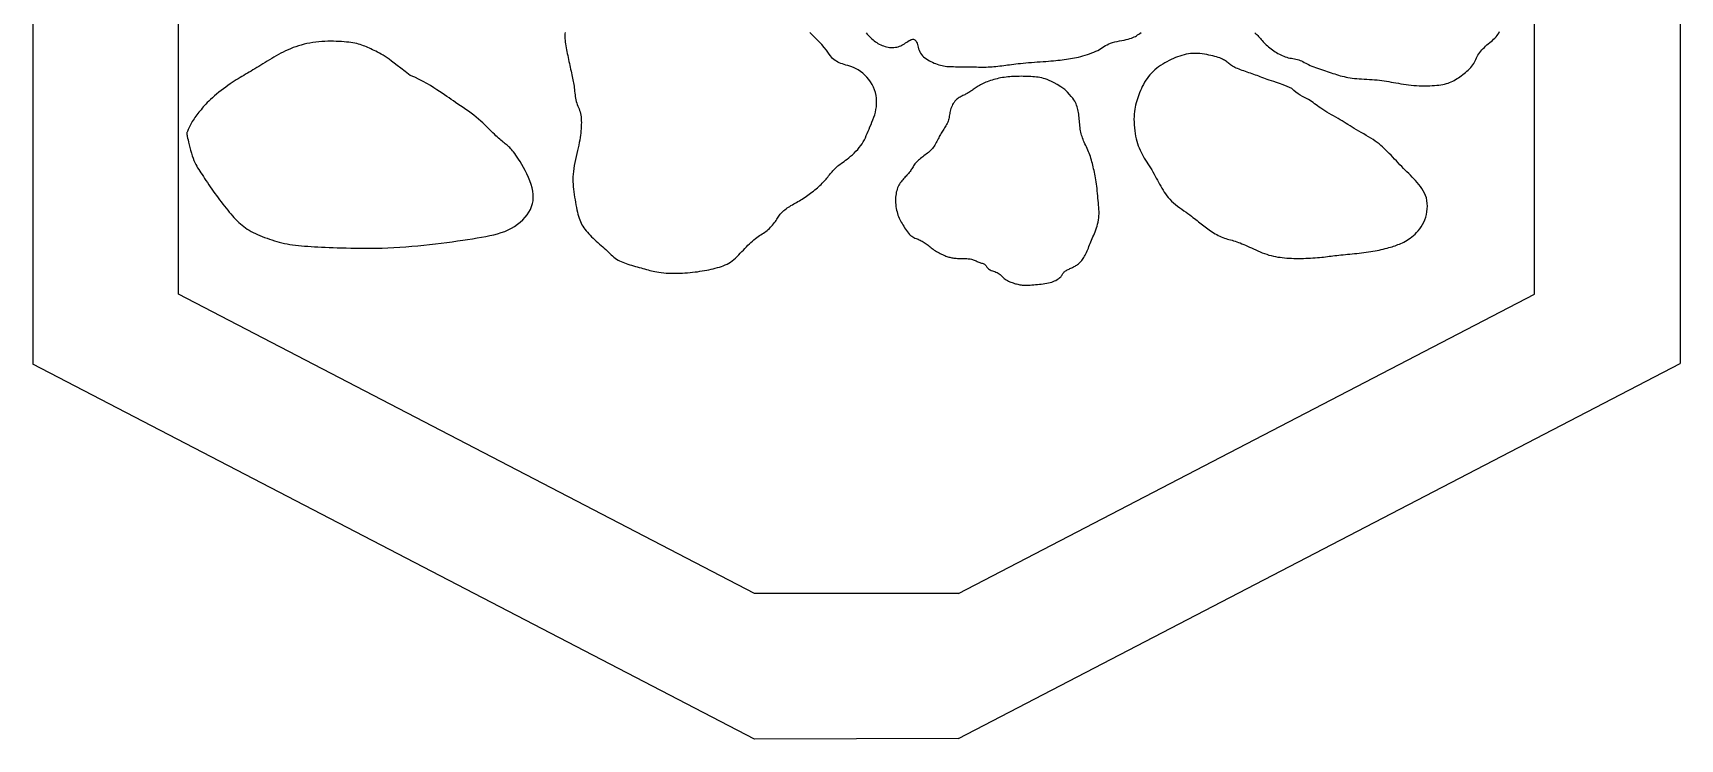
# Model space of a CAD drawing. Header units: inches. Extents: x 11 to 68, y 11 to 126.
# Drawn here: x 11.4 to 68, y 10.7 to 35 of the extents above; entities that cross this region are included whole.
import ezdxf

# ---------------------------------------------------------------- set-up
doc = ezdxf.new("R2010")
doc.units = ezdxf.units.IN
doc.header["$MEASUREMENT"] = 0

msp = doc.modelspace()

# ---------------------------------------------------------------- linework, layer by layer
for p, q in [((11.407, 126.012), (11.407, 23.607)), ((16.407, 26.012), (16.407, 126.012)), ((62.98, 26.012), (62.98, 126.012)), ((67.98, 126.012), (67.98, 23.632)), ((36.194, 15.723), (16.407, 26.012)), ((43.194, 15.723), (62.98, 26.012)), ((36.194, 10.718), (11.407, 23.607)), ((43.194, 10.743), (67.98, 23.632)), ((43.194, 15.723), (36.194, 15.723)), ((43.194, 10.743), (36.194, 10.718))]:
    msp.add_line(p, q)
for points in [[(24.359, 33.539), (24.187, 33.669), (24.041, 33.781), (23.916, 33.878), (23.81, 33.961), (23.72, 34.031), (23.64, 34.092), (23.569, 34.145), (23.502, 34.191), (23.436, 34.233), (23.372, 34.271), (23.309, 34.306), (23.247, 34.338), (23.187, 34.367), (23.128, 34.395), (23.071, 34.421), (23.016, 34.446), (22.963, 34.47), (22.911, 34.494), (22.859, 34.516), (22.808, 34.538), (22.756, 34.559), (22.703, 34.579), (22.647, 34.597), (22.59, 34.614), (22.529, 34.63), (22.465, 34.644), (22.397, 34.656), (22.327, 34.667), (22.252, 34.677), (22.174, 34.685), (22.093, 34.693), (22.007, 34.699), (21.918, 34.704), (21.825, 34.708), (21.73, 34.71), (21.632, 34.711), (21.532, 34.709), (21.431, 34.706), (21.329, 34.7), (21.226, 34.691), (21.123, 34.68), (21.02, 34.666), (20.919, 34.649), (20.818, 34.63), (20.719, 34.607), (20.621, 34.582), (20.526, 34.555), (20.433, 34.524), (20.343, 34.491), (20.255, 34.456), (20.169, 34.419), (20.086, 34.379), (20.004, 34.338), (19.923, 34.296), (19.843, 34.252), (19.764, 34.207), (19.685, 34.162), (19.607, 34.116), (19.53, 34.07), (19.454, 34.024), (19.379, 33.979), (19.305, 33.934), (19.233, 33.89), (19.163, 33.847), (19.095, 33.805), (19.029, 33.765), (18.964, 33.726), (18.9, 33.687), (18.837, 33.649), (18.775, 33.612), (18.713, 33.574), (18.65, 33.537), (18.587, 33.5), (18.523, 33.462), (18.458, 33.422), (18.392, 33.382), (18.324, 33.339), (18.254, 33.293), (18.182, 33.245), (18.107, 33.193), (18.03, 33.138), (17.951, 33.079), (17.871, 33.018), (17.792, 32.956), (17.715, 32.894), (17.64, 32.831), (17.57, 32.77), (17.505, 32.711), (17.446, 32.654), (17.393, 32.6), (17.344, 32.549), (17.3, 32.499), (17.258, 32.451), (17.219, 32.405), (17.182, 32.359), (17.146, 32.314), (17.11, 32.27), (17.075, 32.226), (17.04, 32.183), (17.006, 32.139), (16.973, 32.094), (16.94, 32.049), (16.909, 32.003), (16.88, 31.956), (16.852, 31.907), (16.826, 31.858), (16.802, 31.81), (16.78, 31.764), (16.76, 31.72), (16.742, 31.679), (16.727, 31.643), (16.715, 31.613), (16.705, 31.59), (16.698, 31.57), (16.695, 31.551), (16.694, 31.531), (16.696, 31.507), (16.701, 31.476), (16.709, 31.436), (16.721, 31.383), (16.736, 31.317), (16.754, 31.238), (16.775, 31.151), (16.798, 31.058), (16.823, 30.962), (16.849, 30.867), (16.877, 30.774), (16.906, 30.688), (16.936, 30.61), (16.967, 30.54), (16.998, 30.475), (17.031, 30.415), (17.065, 30.358), (17.101, 30.302), (17.138, 30.246), (17.177, 30.188), (17.217, 30.126), (17.26, 30.061), (17.304, 29.993), (17.35, 29.923), (17.398, 29.851), (17.446, 29.778), (17.497, 29.703), (17.548, 29.629), (17.601, 29.554), (17.654, 29.479), (17.709, 29.405), (17.764, 29.331), (17.819, 29.257), (17.875, 29.185), (17.93, 29.113), (17.986, 29.042), (18.041, 28.973), (18.096, 28.905), (18.15, 28.838), (18.205, 28.774), (18.259, 28.711), (18.313, 28.651), (18.368, 28.592), (18.422, 28.536), (18.477, 28.483), (18.532, 28.433), (18.588, 28.384), (18.646, 28.338), (18.706, 28.294), (18.768, 28.252), (18.832, 28.211), (18.9, 28.172), (18.971, 28.134), (19.046, 28.098), (19.123, 28.063), (19.202, 28.029), (19.283, 27.997), (19.365, 27.966), (19.448, 27.936), (19.532, 27.907), (19.615, 27.879), (19.699, 27.852), (19.784, 27.827), (19.87, 27.803), (19.957, 27.781), (20.045, 27.76), (20.136, 27.742), (20.229, 27.725), (20.324, 27.711), (20.423, 27.698), (20.524, 27.687), (20.628, 27.677), (20.735, 27.669), (20.845, 27.661), (20.959, 27.654), (21.075, 27.648), (21.195, 27.642), (21.319, 27.635), (21.447, 27.63), (21.579, 27.624), (21.717, 27.619), (21.859, 27.614), (22.007, 27.609), (22.162, 27.604), (22.322, 27.6), (22.488, 27.597), (22.661, 27.595), (22.839, 27.594), (23.022, 27.594), (23.21, 27.596), (23.402, 27.601), (23.599, 27.608), (23.8, 27.618), (24.004, 27.631), (24.21, 27.645), (24.417, 27.662), (24.624, 27.681), (24.83, 27.701), (25.033, 27.723), (25.233, 27.746), (25.43, 27.77), (25.621, 27.794), (25.808, 27.819), (25.99, 27.845), (26.167, 27.871), (26.338, 27.897), (26.503, 27.922), (26.662, 27.948), (26.815, 27.974), (26.962, 28), (27.103, 28.028), (27.238, 28.058), (27.369, 28.092), (27.494, 28.13), (27.615, 28.174), (27.731, 28.225), (27.843, 28.282), (27.95, 28.346), (28.051, 28.417), (28.146, 28.493), (28.234, 28.573), (28.314, 28.658), (28.384, 28.747), (28.445, 28.838), (28.496, 28.932), (28.536, 29.029), (28.566, 29.128), (28.585, 29.229), (28.594, 29.334), (28.592, 29.442), (28.579, 29.554), (28.555, 29.669), (28.521, 29.788), (28.478, 29.908), (28.428, 30.029), (28.373, 30.148), (28.315, 30.263), (28.255, 30.374), (28.197, 30.477), (28.14, 30.572), (28.089, 30.656), (28.041, 30.73), (27.996, 30.796), (27.956, 30.854), (27.917, 30.905), (27.881, 30.949), (27.848, 30.989), (27.815, 31.024), (27.784, 31.055), (27.753, 31.084), (27.722, 31.111), (27.691, 31.137), (27.66, 31.162), (27.628, 31.188), (27.594, 31.214), (27.558, 31.243), (27.521, 31.273), (27.481, 31.307), (27.44, 31.342), (27.397, 31.381), (27.351, 31.422), (27.305, 31.465), (27.257, 31.511), (27.207, 31.56), (27.156, 31.612), (27.104, 31.666), (27.048, 31.722), (26.99, 31.781), (26.928, 31.841), (26.862, 31.903), (26.791, 31.967), (26.715, 32.033), (26.632, 32.1), (26.546, 32.167), (26.456, 32.235), (26.364, 32.302), (26.271, 32.368), (26.18, 32.432), (26.091, 32.494), (26.006, 32.552), (25.925, 32.608), (25.848, 32.66), (25.773, 32.711), (25.698, 32.762), (25.622, 32.813), (25.544, 32.866), (25.461, 32.922), (25.373, 32.982), (25.277, 33.046), (25.174, 33.114), (25.062, 33.185), (24.941, 33.257), (24.811, 33.33), (24.671, 33.402), (24.521, 33.472), (24.359, 33.539)], [(29.688, 35.016), (29.681, 34.968), (29.677, 34.916), (29.677, 34.86), (29.68, 34.802), (29.686, 34.742), (29.693, 34.68), (29.702, 34.617), (29.712, 34.553), (29.723, 34.488), (29.735, 34.422), (29.747, 34.356), (29.76, 34.289), (29.774, 34.221), (29.788, 34.154), (29.802, 34.086), (29.816, 34.018), (29.831, 33.95), (29.845, 33.883), (29.86, 33.816), (29.874, 33.75), (29.888, 33.686), (29.902, 33.623), (29.915, 33.562), (29.928, 33.502), (29.94, 33.445), (29.951, 33.388), (29.962, 33.333), (29.973, 33.277), (29.982, 33.222), (29.991, 33.165), (29.999, 33.108), (30.006, 33.05), (30.013, 32.99), (30.019, 32.931), (30.027, 32.871), (30.035, 32.811), (30.044, 32.752), (30.056, 32.695), (30.07, 32.64), (30.086, 32.586), (30.104, 32.535), (30.124, 32.484), (30.144, 32.434), (30.164, 32.384), (30.182, 32.332), (30.199, 32.28), (30.214, 32.225), (30.225, 32.167), (30.234, 32.107), (30.239, 32.045), (30.242, 31.98), (30.243, 31.914), (30.242, 31.845), (30.239, 31.775), (30.234, 31.703), (30.228, 31.63), (30.22, 31.555), (30.211, 31.477), (30.2, 31.398), (30.187, 31.315), (30.172, 31.23), (30.155, 31.14), (30.135, 31.047), (30.114, 30.95), (30.091, 30.849), (30.067, 30.746), (30.043, 30.642), (30.021, 30.538), (30, 30.435), (29.983, 30.334), (29.969, 30.236), (29.96, 30.142), (29.954, 30.052), (29.953, 29.964), (29.955, 29.877), (29.96, 29.792), (29.967, 29.706), (29.976, 29.621), (29.987, 29.533), (29.999, 29.444), (30.013, 29.354), (30.027, 29.263), (30.042, 29.173), (30.058, 29.084), (30.075, 28.998), (30.092, 28.916), (30.11, 28.838), (30.128, 28.765), (30.146, 28.697), (30.166, 28.633), (30.188, 28.572), (30.211, 28.514), (30.237, 28.459), (30.265, 28.405), (30.296, 28.352), (30.331, 28.299), (30.368, 28.246), (30.409, 28.194), (30.453, 28.142), (30.498, 28.09), (30.547, 28.039), (30.597, 27.988), (30.649, 27.937), (30.702, 27.886), (30.757, 27.836), (30.812, 27.787), (30.867, 27.738), (30.922, 27.689), (30.976, 27.641), (31.029, 27.593), (31.08, 27.546), (31.129, 27.5), (31.176, 27.455), (31.222, 27.411), (31.268, 27.369), (31.313, 27.328), (31.359, 27.29), (31.406, 27.253), (31.454, 27.22), (31.505, 27.189), (31.557, 27.161), (31.611, 27.135), (31.667, 27.111), (31.725, 27.089), (31.784, 27.068), (31.845, 27.048), (31.907, 27.028), (31.971, 27.009), (32.036, 26.991), (32.101, 26.972), (32.166, 26.954), (32.23, 26.936), (32.294, 26.919), (32.356, 26.901), (32.417, 26.884), (32.476, 26.867), (32.533, 26.85), (32.59, 26.834), (32.649, 26.819), (32.709, 26.804), (32.772, 26.791), (32.839, 26.778), (32.91, 26.767), (32.988, 26.757), (33.071, 26.749), (33.157, 26.743), (33.247, 26.738), (33.339, 26.735), (33.433, 26.733), (33.527, 26.733), (33.62, 26.735), (33.712, 26.739), (33.802, 26.744), (33.891, 26.75), (33.978, 26.758), (34.064, 26.767), (34.148, 26.778), (34.231, 26.789), (34.312, 26.801), (34.392, 26.813), (34.471, 26.827), (34.549, 26.841), (34.625, 26.856), (34.699, 26.872), (34.773, 26.889), (34.845, 26.907), (34.915, 26.927), (34.984, 26.947), (35.052, 26.969), (35.118, 26.994), (35.183, 27.02), (35.247, 27.05), (35.309, 27.083), (35.369, 27.12), (35.428, 27.161), (35.485, 27.206), (35.541, 27.256), (35.595, 27.308), (35.649, 27.363), (35.702, 27.42), (35.755, 27.477), (35.807, 27.534), (35.859, 27.59), (35.912, 27.645), (35.964, 27.697), (36.017, 27.748), (36.069, 27.797), (36.12, 27.842), (36.171, 27.886), (36.221, 27.926), (36.27, 27.963), (36.318, 27.997), (36.365, 28.029), (36.411, 28.059), (36.455, 28.087), (36.499, 28.115), (36.542, 28.144), (36.584, 28.174), (36.625, 28.205), (36.665, 28.24), (36.704, 28.276), (36.742, 28.314), (36.779, 28.353), (36.814, 28.393), (36.847, 28.433), (36.878, 28.474), (36.907, 28.513), (36.933, 28.551), (36.958, 28.589), (36.982, 28.625), (37.005, 28.66), (37.028, 28.695), (37.051, 28.729), (37.077, 28.762), (37.104, 28.795), (37.133, 28.827), (37.165, 28.858), (37.199, 28.889), (37.236, 28.92), (37.274, 28.95), (37.314, 28.979), (37.356, 29.007), (37.399, 29.035), (37.444, 29.062), (37.49, 29.089), (37.537, 29.116), (37.585, 29.142), (37.633, 29.169), (37.682, 29.196), (37.731, 29.225), (37.78, 29.254), (37.828, 29.284), (37.877, 29.315), (37.926, 29.347), (37.974, 29.381), (38.022, 29.415), (38.07, 29.45), (38.118, 29.487), (38.165, 29.523), (38.213, 29.561), (38.26, 29.599), (38.306, 29.637), (38.351, 29.676), (38.395, 29.714), (38.437, 29.752), (38.478, 29.79), (38.516, 29.828), (38.552, 29.865), (38.586, 29.901), (38.619, 29.937), (38.649, 29.972), (38.679, 30.008), (38.708, 30.043), (38.737, 30.079), (38.765, 30.114), (38.794, 30.15), (38.823, 30.186), (38.853, 30.222), (38.883, 30.258), (38.914, 30.293), (38.947, 30.327), (38.98, 30.36), (39.015, 30.392), (39.051, 30.423), (39.089, 30.453), (39.129, 30.482), (39.172, 30.513), (39.217, 30.545), (39.265, 30.58), (39.316, 30.618), (39.371, 30.659), (39.429, 30.706), (39.49, 30.756), (39.552, 30.811), (39.615, 30.868), (39.676, 30.929), (39.735, 30.991), (39.791, 31.056), (39.842, 31.122), (39.887, 31.189), (39.928, 31.257), (39.965, 31.326), (39.999, 31.396), (40.03, 31.468), (40.061, 31.541), (40.092, 31.615), (40.124, 31.691), (40.157, 31.768), (40.192, 31.847), (40.226, 31.928), (40.259, 32.011), (40.29, 32.096), (40.319, 32.184), (40.343, 32.273), (40.362, 32.365), (40.376, 32.46), (40.383, 32.557), (40.384, 32.654), (40.378, 32.753), (40.364, 32.851), (40.343, 32.948), (40.313, 33.044), (40.275, 33.137), (40.229, 33.228), (40.175, 33.315), (40.114, 33.398), (40.048, 33.476), (39.979, 33.548), (39.906, 33.614), (39.831, 33.672), (39.756, 33.723), (39.682, 33.765), (39.608, 33.801), (39.536, 33.83), (39.466, 33.854), (39.398, 33.875), (39.332, 33.894), (39.269, 33.912), (39.209, 33.93), (39.153, 33.95), (39.1, 33.971), (39.049, 33.995), (39.002, 34.022), (38.957, 34.052), (38.915, 34.086), (38.875, 34.124), (38.836, 34.166), (38.799, 34.214), (38.76, 34.269), (38.714, 34.333), (38.658, 34.407), (38.588, 34.495), (38.5, 34.597), (38.39, 34.716), (38.254, 34.854), (38.09, 35.011)], [(40.023, 35), (40.064, 34.954), (40.105, 34.911), (40.145, 34.87), (40.185, 34.83), (40.225, 34.793), (40.265, 34.758), (40.305, 34.724), (40.345, 34.693), (40.387, 34.664), (40.431, 34.636), (40.476, 34.611), (40.524, 34.588), (40.573, 34.568), (40.623, 34.549), (40.675, 34.533), (40.727, 34.52), (40.779, 34.51), (40.831, 34.502), (40.882, 34.497), (40.932, 34.496), (40.981, 34.498), (41.029, 34.503), (41.076, 34.511), (41.122, 34.522), (41.167, 34.537), (41.211, 34.555), (41.255, 34.576), (41.298, 34.6), (41.34, 34.627), (41.381, 34.654), (41.422, 34.682), (41.46, 34.708), (41.497, 34.732), (41.533, 34.752), (41.566, 34.767), (41.598, 34.777), (41.627, 34.78), (41.654, 34.778), (41.679, 34.77), (41.702, 34.756), (41.723, 34.737), (41.741, 34.711), (41.758, 34.679), (41.772, 34.641), (41.784, 34.598), (41.797, 34.552), (41.81, 34.503), (41.825, 34.453), (41.843, 34.402), (41.865, 34.352), (41.891, 34.303), (41.923, 34.258), (41.959, 34.215), (42, 34.176), (42.045, 34.138), (42.093, 34.104), (42.144, 34.071), (42.196, 34.041), (42.249, 34.013), (42.303, 33.987), (42.357, 33.963), (42.411, 33.941), (42.466, 33.921), (42.521, 33.903), (42.576, 33.888), (42.631, 33.875), (42.686, 33.864), (42.741, 33.855), (42.796, 33.849), (42.851, 33.844), (42.908, 33.841), (42.967, 33.839), (43.027, 33.838), (43.091, 33.837), (43.156, 33.836), (43.226, 33.836), (43.297, 33.835), (43.371, 33.834), (43.446, 33.833), (43.521, 33.832), (43.597, 33.83), (43.672, 33.829), (43.745, 33.828), (43.816, 33.827), (43.886, 33.826), (43.954, 33.825), (44.021, 33.825), (44.087, 33.825), (44.152, 33.826), (44.218, 33.828), (44.283, 33.831), (44.349, 33.835), (44.415, 33.841), (44.482, 33.847), (44.549, 33.854), (44.616, 33.861), (44.683, 33.87), (44.75, 33.878), (44.818, 33.887), (44.885, 33.896), (44.954, 33.905), (45.023, 33.915), (45.095, 33.924), (45.169, 33.933), (45.247, 33.942), (45.329, 33.951), (45.415, 33.959), (45.507, 33.968), (45.603, 33.976), (45.701, 33.983), (45.802, 33.991), (45.903, 33.999), (46.003, 34.006), (46.101, 34.013), (46.196, 34.02), (46.287, 34.028), (46.373, 34.035), (46.456, 34.042), (46.536, 34.05), (46.613, 34.058), (46.687, 34.066), (46.76, 34.074), (46.831, 34.083), (46.901, 34.093), (46.971, 34.103), (47.04, 34.113), (47.109, 34.125), (47.179, 34.138), (47.249, 34.153), (47.321, 34.169), (47.395, 34.188), (47.471, 34.208), (47.547, 34.23), (47.624, 34.254), (47.7, 34.28), (47.775, 34.308), (47.846, 34.336), (47.914, 34.366), (47.978, 34.398), (48.036, 34.43), (48.091, 34.463), (48.142, 34.496), (48.194, 34.528), (48.245, 34.56), (48.3, 34.59), (48.358, 34.618), (48.421, 34.643), (48.492, 34.666), (48.567, 34.686), (48.646, 34.705), (48.726, 34.721), (48.806, 34.737), (48.883, 34.753), (48.957, 34.768), (49.024, 34.784), (49.085, 34.801), (49.138, 34.819), (49.186, 34.838), (49.23, 34.858), (49.271, 34.88), (49.309, 34.903), (49.348, 34.927), (49.386, 34.953), (49.426, 34.98), (49.468, 35.009)], [(53.379, 35.001), (53.412, 34.969), (53.444, 34.938), (53.475, 34.907), (53.505, 34.874), (53.535, 34.84), (53.565, 34.805), (53.596, 34.769), (53.627, 34.733), (53.659, 34.697), (53.693, 34.66), (53.729, 34.623), (53.767, 34.587), (53.806, 34.552), (53.847, 34.517), (53.89, 34.483), (53.934, 34.449), (53.979, 34.417), (54.026, 34.384), (54.073, 34.353), (54.12, 34.323), (54.168, 34.294), (54.217, 34.266), (54.266, 34.24), (54.317, 34.217), (54.367, 34.195), (54.419, 34.176), (54.471, 34.16), (54.524, 34.146), (54.577, 34.135), (54.631, 34.126), (54.684, 34.117), (54.736, 34.108), (54.788, 34.098), (54.839, 34.086), (54.888, 34.072), (54.936, 34.054), (54.982, 34.034), (55.029, 34.011), (55.075, 33.986), (55.123, 33.961), (55.172, 33.934), (55.224, 33.908), (55.278, 33.882), (55.337, 33.856), (55.398, 33.832), (55.462, 33.808), (55.528, 33.785), (55.595, 33.762), (55.663, 33.739), (55.731, 33.717), (55.798, 33.695), (55.864, 33.672), (55.929, 33.65), (55.993, 33.628), (56.057, 33.607), (56.12, 33.586), (56.183, 33.566), (56.247, 33.546), (56.31, 33.528), (56.375, 33.511), (56.44, 33.495), (56.507, 33.48), (56.575, 33.467), (56.646, 33.455), (56.719, 33.444), (56.795, 33.435), (56.874, 33.427), (56.957, 33.42), (57.043, 33.415), (57.131, 33.41), (57.22, 33.406), (57.31, 33.401), (57.4, 33.396), (57.488, 33.39), (57.575, 33.382), (57.659, 33.373), (57.741, 33.362), (57.821, 33.35), (57.901, 33.337), (57.98, 33.323), (58.06, 33.309), (58.14, 33.294), (58.222, 33.28), (58.306, 33.265), (58.392, 33.251), (58.479, 33.237), (58.568, 33.224), (58.658, 33.212), (58.748, 33.202), (58.84, 33.193), (58.931, 33.187), (59.023, 33.182), (59.114, 33.179), (59.205, 33.178), (59.294, 33.179), (59.381, 33.181), (59.465, 33.185), (59.546, 33.191), (59.623, 33.198), (59.696, 33.206), (59.766, 33.216), (59.831, 33.228), (59.894, 33.241), (59.953, 33.256), (60.011, 33.273), (60.066, 33.293), (60.119, 33.315), (60.171, 33.339), (60.222, 33.365), (60.272, 33.394), (60.321, 33.425), (60.37, 33.457), (60.419, 33.492), (60.467, 33.527), (60.516, 33.564), (60.564, 33.602), (60.612, 33.64), (60.66, 33.68), (60.706, 33.721), (60.75, 33.763), (60.791, 33.807), (60.829, 33.851), (60.863, 33.897), (60.893, 33.943), (60.919, 33.991), (60.944, 34.039), (60.967, 34.088), (60.989, 34.136), (61.013, 34.185), (61.038, 34.233), (61.067, 34.28), (61.099, 34.326), (61.135, 34.372), (61.173, 34.416), (61.215, 34.46), (61.258, 34.502), (61.303, 34.544), (61.349, 34.585), (61.395, 34.625), (61.442, 34.664), (61.489, 34.703), (61.534, 34.742), (61.578, 34.782), (61.62, 34.822), (61.659, 34.863), (61.695, 34.905), (61.727, 34.949), (61.755, 34.995), (61.779, 35.043)], [(54.641, 33.088), (54.482, 33.153), (54.343, 33.208), (54.222, 33.254), (54.117, 33.293), (54.025, 33.325), (53.944, 33.353), (53.87, 33.377), (53.803, 33.4), (53.739, 33.422), (53.679, 33.444), (53.62, 33.466), (53.563, 33.487), (53.508, 33.508), (53.452, 33.529), (53.397, 33.55), (53.341, 33.57), (53.284, 33.591), (53.226, 33.611), (53.167, 33.631), (53.109, 33.651), (53.051, 33.671), (52.994, 33.691), (52.938, 33.71), (52.884, 33.73), (52.833, 33.75), (52.784, 33.77), (52.737, 33.79), (52.693, 33.81), (52.651, 33.83), (52.612, 33.851), (52.576, 33.873), (52.542, 33.895), (52.511, 33.918), (52.482, 33.941), (52.454, 33.964), (52.426, 33.988), (52.397, 34.011), (52.367, 34.034), (52.335, 34.056), (52.299, 34.077), (52.26, 34.098), (52.216, 34.118), (52.168, 34.137), (52.117, 34.155), (52.061, 34.172), (52.001, 34.189), (51.937, 34.205), (51.869, 34.221), (51.797, 34.237), (51.723, 34.252), (51.645, 34.265), (51.566, 34.276), (51.486, 34.285), (51.405, 34.292), (51.325, 34.294), (51.246, 34.293), (51.168, 34.288), (51.092, 34.278), (51.017, 34.265), (50.943, 34.247), (50.87, 34.227), (50.797, 34.203), (50.724, 34.177), (50.65, 34.148), (50.576, 34.116), (50.502, 34.083), (50.428, 34.046), (50.354, 34.008), (50.281, 33.968), (50.21, 33.925), (50.14, 33.879), (50.072, 33.832), (50.007, 33.782), (49.944, 33.73), (49.884, 33.675), (49.827, 33.619), (49.773, 33.56), (49.721, 33.498), (49.673, 33.435), (49.628, 33.369), (49.586, 33.3), (49.547, 33.23), (49.511, 33.159), (49.478, 33.087), (49.446, 33.014), (49.417, 32.941), (49.39, 32.869), (49.364, 32.798), (49.34, 32.729), (49.317, 32.659), (49.296, 32.59), (49.278, 32.519), (49.261, 32.447), (49.248, 32.371), (49.237, 32.292), (49.229, 32.208), (49.225, 32.12), (49.224, 32.027), (49.226, 31.931), (49.232, 31.833), (49.24, 31.735), (49.251, 31.637), (49.265, 31.542), (49.282, 31.449), (49.301, 31.361), (49.322, 31.277), (49.346, 31.197), (49.372, 31.119), (49.401, 31.044), (49.432, 30.972), (49.466, 30.901), (49.501, 30.831), (49.539, 30.763), (49.579, 30.695), (49.62, 30.627), (49.663, 30.559), (49.705, 30.492), (49.749, 30.424), (49.791, 30.356), (49.833, 30.287), (49.874, 30.217), (49.914, 30.147), (49.953, 30.076), (49.992, 30.006), (50.03, 29.935), (50.068, 29.865), (50.106, 29.796), (50.144, 29.727), (50.183, 29.66), (50.222, 29.593), (50.263, 29.528), (50.307, 29.464), (50.353, 29.401), (50.403, 29.339), (50.457, 29.278), (50.516, 29.218), (50.581, 29.158), (50.65, 29.1), (50.721, 29.043), (50.795, 28.987), (50.868, 28.933), (50.941, 28.881), (51.011, 28.832), (51.077, 28.784), (51.138, 28.739), (51.195, 28.697), (51.249, 28.656), (51.299, 28.618), (51.347, 28.58), (51.393, 28.543), (51.438, 28.508), (51.483, 28.472), (51.527, 28.436), (51.573, 28.401), (51.619, 28.366), (51.665, 28.33), (51.712, 28.296), (51.76, 28.261), (51.809, 28.227), (51.858, 28.193), (51.909, 28.159), (51.96, 28.127), (52.012, 28.095), (52.065, 28.065), (52.118, 28.036), (52.171, 28.01), (52.224, 27.985), (52.277, 27.964), (52.329, 27.944), (52.382, 27.927), (52.434, 27.912), (52.487, 27.898), (52.54, 27.883), (52.593, 27.869), (52.647, 27.854), (52.702, 27.837), (52.758, 27.818), (52.815, 27.797), (52.873, 27.775), (52.933, 27.75), (52.994, 27.724), (53.058, 27.696), (53.123, 27.666), (53.19, 27.635), (53.26, 27.603), (53.331, 27.57), (53.405, 27.537), (53.479, 27.504), (53.555, 27.472), (53.631, 27.441), (53.707, 27.412), (53.784, 27.386), (53.86, 27.362), (53.936, 27.341), (54.012, 27.323), (54.089, 27.307), (54.165, 27.293), (54.242, 27.282), (54.319, 27.272), (54.397, 27.264), (54.476, 27.257), (54.556, 27.252), (54.636, 27.248), (54.717, 27.246), (54.798, 27.244), (54.88, 27.244), (54.962, 27.245), (55.044, 27.246), (55.126, 27.249), (55.208, 27.252), (55.29, 27.256), (55.37, 27.26), (55.449, 27.265), (55.525, 27.271), (55.599, 27.278), (55.671, 27.285), (55.739, 27.292), (55.805, 27.3), (55.869, 27.308), (55.932, 27.317), (55.995, 27.325), (56.059, 27.333), (56.124, 27.342), (56.191, 27.35), (56.261, 27.357), (56.333, 27.365), (56.408, 27.372), (56.485, 27.379), (56.563, 27.387), (56.642, 27.394), (56.722, 27.402), (56.802, 27.409), (56.883, 27.417), (56.963, 27.426), (57.043, 27.435), (57.122, 27.444), (57.201, 27.455), (57.279, 27.466), (57.356, 27.477), (57.432, 27.49), (57.506, 27.504), (57.579, 27.518), (57.65, 27.533), (57.72, 27.549), (57.787, 27.565), (57.852, 27.582), (57.915, 27.598), (57.975, 27.615), (58.032, 27.631), (58.087, 27.648), (58.14, 27.664), (58.191, 27.682), (58.242, 27.7), (58.292, 27.719), (58.342, 27.739), (58.393, 27.76), (58.444, 27.784), (58.496, 27.809), (58.548, 27.837), (58.602, 27.867), (58.656, 27.901), (58.71, 27.939), (58.765, 27.981), (58.821, 28.027), (58.877, 28.078), (58.933, 28.134), (58.988, 28.195), (59.04, 28.261), (59.09, 28.331), (59.136, 28.407), (59.178, 28.487), (59.215, 28.571), (59.246, 28.661), (59.27, 28.753), (59.287, 28.848), (59.298, 28.945), (59.302, 29.041), (59.298, 29.137), (59.286, 29.231), (59.266, 29.322), (59.238, 29.408), (59.203, 29.491), (59.162, 29.57), (59.115, 29.646), (59.064, 29.718), (59.009, 29.788), (58.952, 29.855), (58.894, 29.92), (58.836, 29.982), (58.777, 30.043), (58.718, 30.103), (58.659, 30.162), (58.6, 30.221), (58.54, 30.281), (58.479, 30.341), (58.419, 30.402), (58.358, 30.466), (58.297, 30.53), (58.236, 30.596), (58.175, 30.661), (58.114, 30.726), (58.054, 30.79), (57.994, 30.852), (57.936, 30.912), (57.878, 30.97), (57.82, 31.025), (57.762, 31.078), (57.702, 31.13), (57.641, 31.18), (57.577, 31.23), (57.51, 31.279), (57.438, 31.328), (57.362, 31.377), (57.283, 31.426), (57.201, 31.475), (57.117, 31.524), (57.033, 31.573), (56.95, 31.621), (56.868, 31.668), (56.79, 31.713), (56.716, 31.758), (56.644, 31.801), (56.575, 31.844), (56.508, 31.886), (56.441, 31.928), (56.373, 31.97), (56.304, 32.012), (56.232, 32.055), (56.158, 32.099), (56.081, 32.143), (56.003, 32.187), (55.926, 32.232), (55.85, 32.277), (55.776, 32.321), (55.707, 32.364), (55.642, 32.406), (55.583, 32.448), (55.529, 32.488), (55.478, 32.527), (55.428, 32.565), (55.378, 32.602), (55.327, 32.639), (55.273, 32.674), (55.214, 32.709), (55.15, 32.744), (55.081, 32.779), (55.009, 32.816), (54.934, 32.857), (54.859, 32.904), (54.784, 32.957), (54.711, 33.017), (54.641, 33.088)], [(46.848, 33.058), (46.707, 33.146), (46.585, 33.219), (46.481, 33.278), (46.391, 33.326), (46.313, 33.363), (46.243, 33.393), (46.179, 33.416), (46.118, 33.434), (46.057, 33.45), (45.995, 33.463), (45.934, 33.473), (45.872, 33.481), (45.809, 33.488), (45.746, 33.493), (45.682, 33.497), (45.618, 33.5), (45.552, 33.503), (45.486, 33.504), (45.42, 33.505), (45.353, 33.506), (45.286, 33.505), (45.22, 33.504), (45.153, 33.502), (45.087, 33.499), (45.022, 33.495), (44.957, 33.49), (44.893, 33.484), (44.83, 33.478), (44.767, 33.47), (44.705, 33.46), (44.644, 33.45), (44.583, 33.438), (44.523, 33.424), (44.464, 33.41), (44.406, 33.394), (44.349, 33.376), (44.294, 33.358), (44.24, 33.339), (44.187, 33.319), (44.137, 33.299), (44.088, 33.278), (44.042, 33.256), (43.997, 33.235), (43.954, 33.212), (43.913, 33.19), (43.874, 33.168), (43.837, 33.145), (43.801, 33.122), (43.767, 33.099), (43.734, 33.077), (43.703, 33.055), (43.673, 33.033), (43.643, 33.011), (43.614, 32.991), (43.585, 32.971), (43.556, 32.953), (43.527, 32.935), (43.498, 32.918), (43.469, 32.903), (43.439, 32.887), (43.409, 32.872), (43.379, 32.857), (43.348, 32.842), (43.317, 32.826), (43.285, 32.809), (43.253, 32.792), (43.221, 32.773), (43.19, 32.753), (43.158, 32.73), (43.128, 32.705), (43.099, 32.677), (43.07, 32.646), (43.044, 32.611), (43.019, 32.574), (42.996, 32.534), (42.974, 32.492), (42.955, 32.448), (42.938, 32.403), (42.924, 32.358), (42.911, 32.312), (42.902, 32.267), (42.894, 32.222), (42.888, 32.177), (42.882, 32.133), (42.875, 32.09), (42.868, 32.047), (42.858, 32.005), (42.845, 31.964), (42.83, 31.924), (42.811, 31.884), (42.79, 31.845), (42.767, 31.807), (42.743, 31.769), (42.718, 31.731), (42.693, 31.694), (42.669, 31.657), (42.645, 31.62), (42.622, 31.584), (42.6, 31.547), (42.579, 31.51), (42.557, 31.472), (42.537, 31.433), (42.516, 31.394), (42.495, 31.354), (42.474, 31.312), (42.453, 31.27), (42.431, 31.228), (42.408, 31.186), (42.384, 31.144), (42.359, 31.103), (42.331, 31.063), (42.302, 31.025), (42.271, 30.989), (42.238, 30.955), (42.203, 30.923), (42.167, 30.891), (42.129, 30.861), (42.091, 30.831), (42.052, 30.802), (42.012, 30.772), (41.973, 30.742), (41.933, 30.712), (41.895, 30.682), (41.857, 30.651), (41.821, 30.62), (41.787, 30.589), (41.755, 30.557), (41.726, 30.526), (41.7, 30.493), (41.677, 30.461), (41.655, 30.428), (41.635, 30.395), (41.616, 30.362), (41.596, 30.33), (41.576, 30.297), (41.555, 30.265), (41.532, 30.233), (41.507, 30.201), (41.481, 30.17), (41.454, 30.138), (41.426, 30.107), (41.397, 30.075), (41.368, 30.044), (41.339, 30.012), (41.309, 29.979), (41.28, 29.946), (41.252, 29.912), (41.224, 29.877), (41.197, 29.841), (41.172, 29.802), (41.148, 29.762), (41.126, 29.719), (41.106, 29.673), (41.089, 29.625), (41.074, 29.574), (41.061, 29.521), (41.051, 29.465), (41.043, 29.408), (41.037, 29.348), (41.035, 29.287), (41.035, 29.224), (41.037, 29.159), (41.042, 29.095), (41.05, 29.03), (41.059, 28.966), (41.071, 28.904), (41.085, 28.844), (41.101, 28.787), (41.118, 28.733), (41.138, 28.682), (41.159, 28.633), (41.182, 28.586), (41.206, 28.54), (41.232, 28.493), (41.259, 28.447), (41.288, 28.399), (41.317, 28.35), (41.348, 28.301), (41.381, 28.251), (41.414, 28.202), (41.448, 28.156), (41.482, 28.112), (41.518, 28.072), (41.554, 28.038), (41.591, 28.008), (41.628, 27.983), (41.665, 27.963), (41.703, 27.945), (41.74, 27.93), (41.776, 27.915), (41.813, 27.901), (41.848, 27.887), (41.883, 27.871), (41.918, 27.854), (41.951, 27.835), (41.985, 27.815), (42.018, 27.794), (42.051, 27.771), (42.084, 27.747), (42.117, 27.722), (42.151, 27.696), (42.185, 27.669), (42.22, 27.642), (42.256, 27.614), (42.292, 27.586), (42.329, 27.559), (42.367, 27.532), (42.406, 27.505), (42.446, 27.48), (42.487, 27.457), (42.528, 27.434), (42.569, 27.413), (42.609, 27.393), (42.65, 27.374), (42.689, 27.357), (42.726, 27.341), (42.763, 27.326), (42.798, 27.313), (42.832, 27.301), (42.865, 27.291), (42.899, 27.282), (42.933, 27.273), (42.967, 27.266), (43.003, 27.26), (43.04, 27.255), (43.079, 27.251), (43.119, 27.248), (43.159, 27.245), (43.201, 27.243), (43.242, 27.241), (43.284, 27.24), (43.326, 27.24), (43.367, 27.24), (43.408, 27.239), (43.448, 27.239), (43.488, 27.237), (43.527, 27.235), (43.565, 27.231), (43.602, 27.226), (43.638, 27.219), (43.673, 27.209), (43.706, 27.198), (43.739, 27.185), (43.771, 27.172), (43.802, 27.158), (43.833, 27.144), (43.864, 27.13), (43.895, 27.118), (43.925, 27.107), (43.956, 27.097), (43.985, 27.087), (44.014, 27.077), (44.041, 27.067), (44.067, 27.056), (44.09, 27.042), (44.111, 27.027), (44.129, 27.01), (44.145, 26.99), (44.16, 26.969), (44.175, 26.948), (44.191, 26.926), (44.21, 26.904), (44.232, 26.884), (44.257, 26.865), (44.288, 26.848), (44.322, 26.833), (44.36, 26.819), (44.4, 26.806), (44.44, 26.791), (44.481, 26.776), (44.52, 26.759), (44.558, 26.739), (44.592, 26.717), (44.623, 26.692), (44.653, 26.665), (44.682, 26.638), (44.711, 26.609), (44.741, 26.581), (44.771, 26.554), (44.804, 26.528), (44.839, 26.504), (44.877, 26.483), (44.916, 26.463), (44.957, 26.445), (44.998, 26.429), (45.039, 26.414), (45.079, 26.4), (45.118, 26.387), (45.156, 26.375), (45.193, 26.365), (45.23, 26.355), (45.267, 26.347), (45.306, 26.34), (45.346, 26.334), (45.389, 26.33), (45.435, 26.327), (45.486, 26.325), (45.539, 26.325), (45.596, 26.327), (45.656, 26.33), (45.718, 26.333), (45.781, 26.338), (45.845, 26.343), (45.91, 26.349), (45.975, 26.356), (46.04, 26.363), (46.104, 26.371), (46.167, 26.381), (46.228, 26.391), (46.288, 26.403), (46.345, 26.417), (46.399, 26.433), (46.451, 26.451), (46.499, 26.47), (46.543, 26.491), (46.584, 26.514), (46.621, 26.537), (46.654, 26.561), (46.683, 26.585), (46.707, 26.609), (46.727, 26.632), (46.744, 26.656), (46.758, 26.678), (46.771, 26.701), (46.784, 26.722), (46.797, 26.743), (46.812, 26.763), (46.83, 26.782), (46.851, 26.8), (46.875, 26.817), (46.902, 26.834), (46.931, 26.849), (46.962, 26.864), (46.993, 26.879), (47.024, 26.893), (47.055, 26.907), (47.086, 26.921), (47.115, 26.935), (47.144, 26.95), (47.172, 26.965), (47.201, 26.981), (47.229, 26.998), (47.257, 27.017), (47.285, 27.037), (47.314, 27.06), (47.343, 27.084), (47.372, 27.111), (47.4, 27.139), (47.428, 27.17), (47.455, 27.204), (47.482, 27.24), (47.507, 27.278), (47.53, 27.318), (47.553, 27.361), (47.574, 27.406), (47.595, 27.453), (47.616, 27.501), (47.636, 27.551), (47.657, 27.602), (47.678, 27.654), (47.7, 27.706), (47.722, 27.759), (47.745, 27.813), (47.769, 27.868), (47.792, 27.924), (47.816, 27.982), (47.841, 28.041), (47.865, 28.101), (47.889, 28.164), (47.913, 28.227), (47.936, 28.293), (47.957, 28.359), (47.976, 28.427), (47.993, 28.496), (48.006, 28.566), (48.016, 28.636), (48.022, 28.708), (48.025, 28.78), (48.024, 28.853), (48.021, 28.927), (48.016, 29.003), (48.01, 29.079), (48.003, 29.157), (47.995, 29.237), (47.988, 29.318), (47.98, 29.4), (47.973, 29.482), (47.965, 29.564), (47.957, 29.645), (47.948, 29.725), (47.939, 29.802), (47.929, 29.877), (47.918, 29.949), (47.906, 30.017), (47.894, 30.083), (47.881, 30.147), (47.867, 30.209), (47.853, 30.27), (47.838, 30.33), (47.824, 30.39), (47.809, 30.449), (47.794, 30.509), (47.778, 30.568), (47.762, 30.627), (47.745, 30.686), (47.727, 30.744), (47.707, 30.802), (47.686, 30.859), (47.663, 30.915), (47.64, 30.97), (47.615, 31.025), (47.59, 31.079), (47.565, 31.132), (47.541, 31.184), (47.518, 31.236), (47.496, 31.286), (47.476, 31.336), (47.457, 31.385), (47.441, 31.434), (47.426, 31.483), (47.413, 31.532), (47.401, 31.583), (47.39, 31.634), (47.381, 31.687), (47.374, 31.742), (47.367, 31.798), (47.361, 31.855), (47.355, 31.913), (47.35, 31.971), (47.344, 32.03), (47.339, 32.088), (47.332, 32.145), (47.325, 32.201), (47.317, 32.256), (47.307, 32.309), (47.297, 32.362), (47.284, 32.413), (47.27, 32.462), (47.254, 32.511), (47.235, 32.558), (47.214, 32.603), (47.189, 32.65), (47.158, 32.699), (47.119, 32.753), (47.07, 32.813), (47.01, 32.883), (46.937, 32.964), (46.848, 33.058)]]:
    msp.add_lwpolyline(points)

doc.saveas('drawing.dxf')
